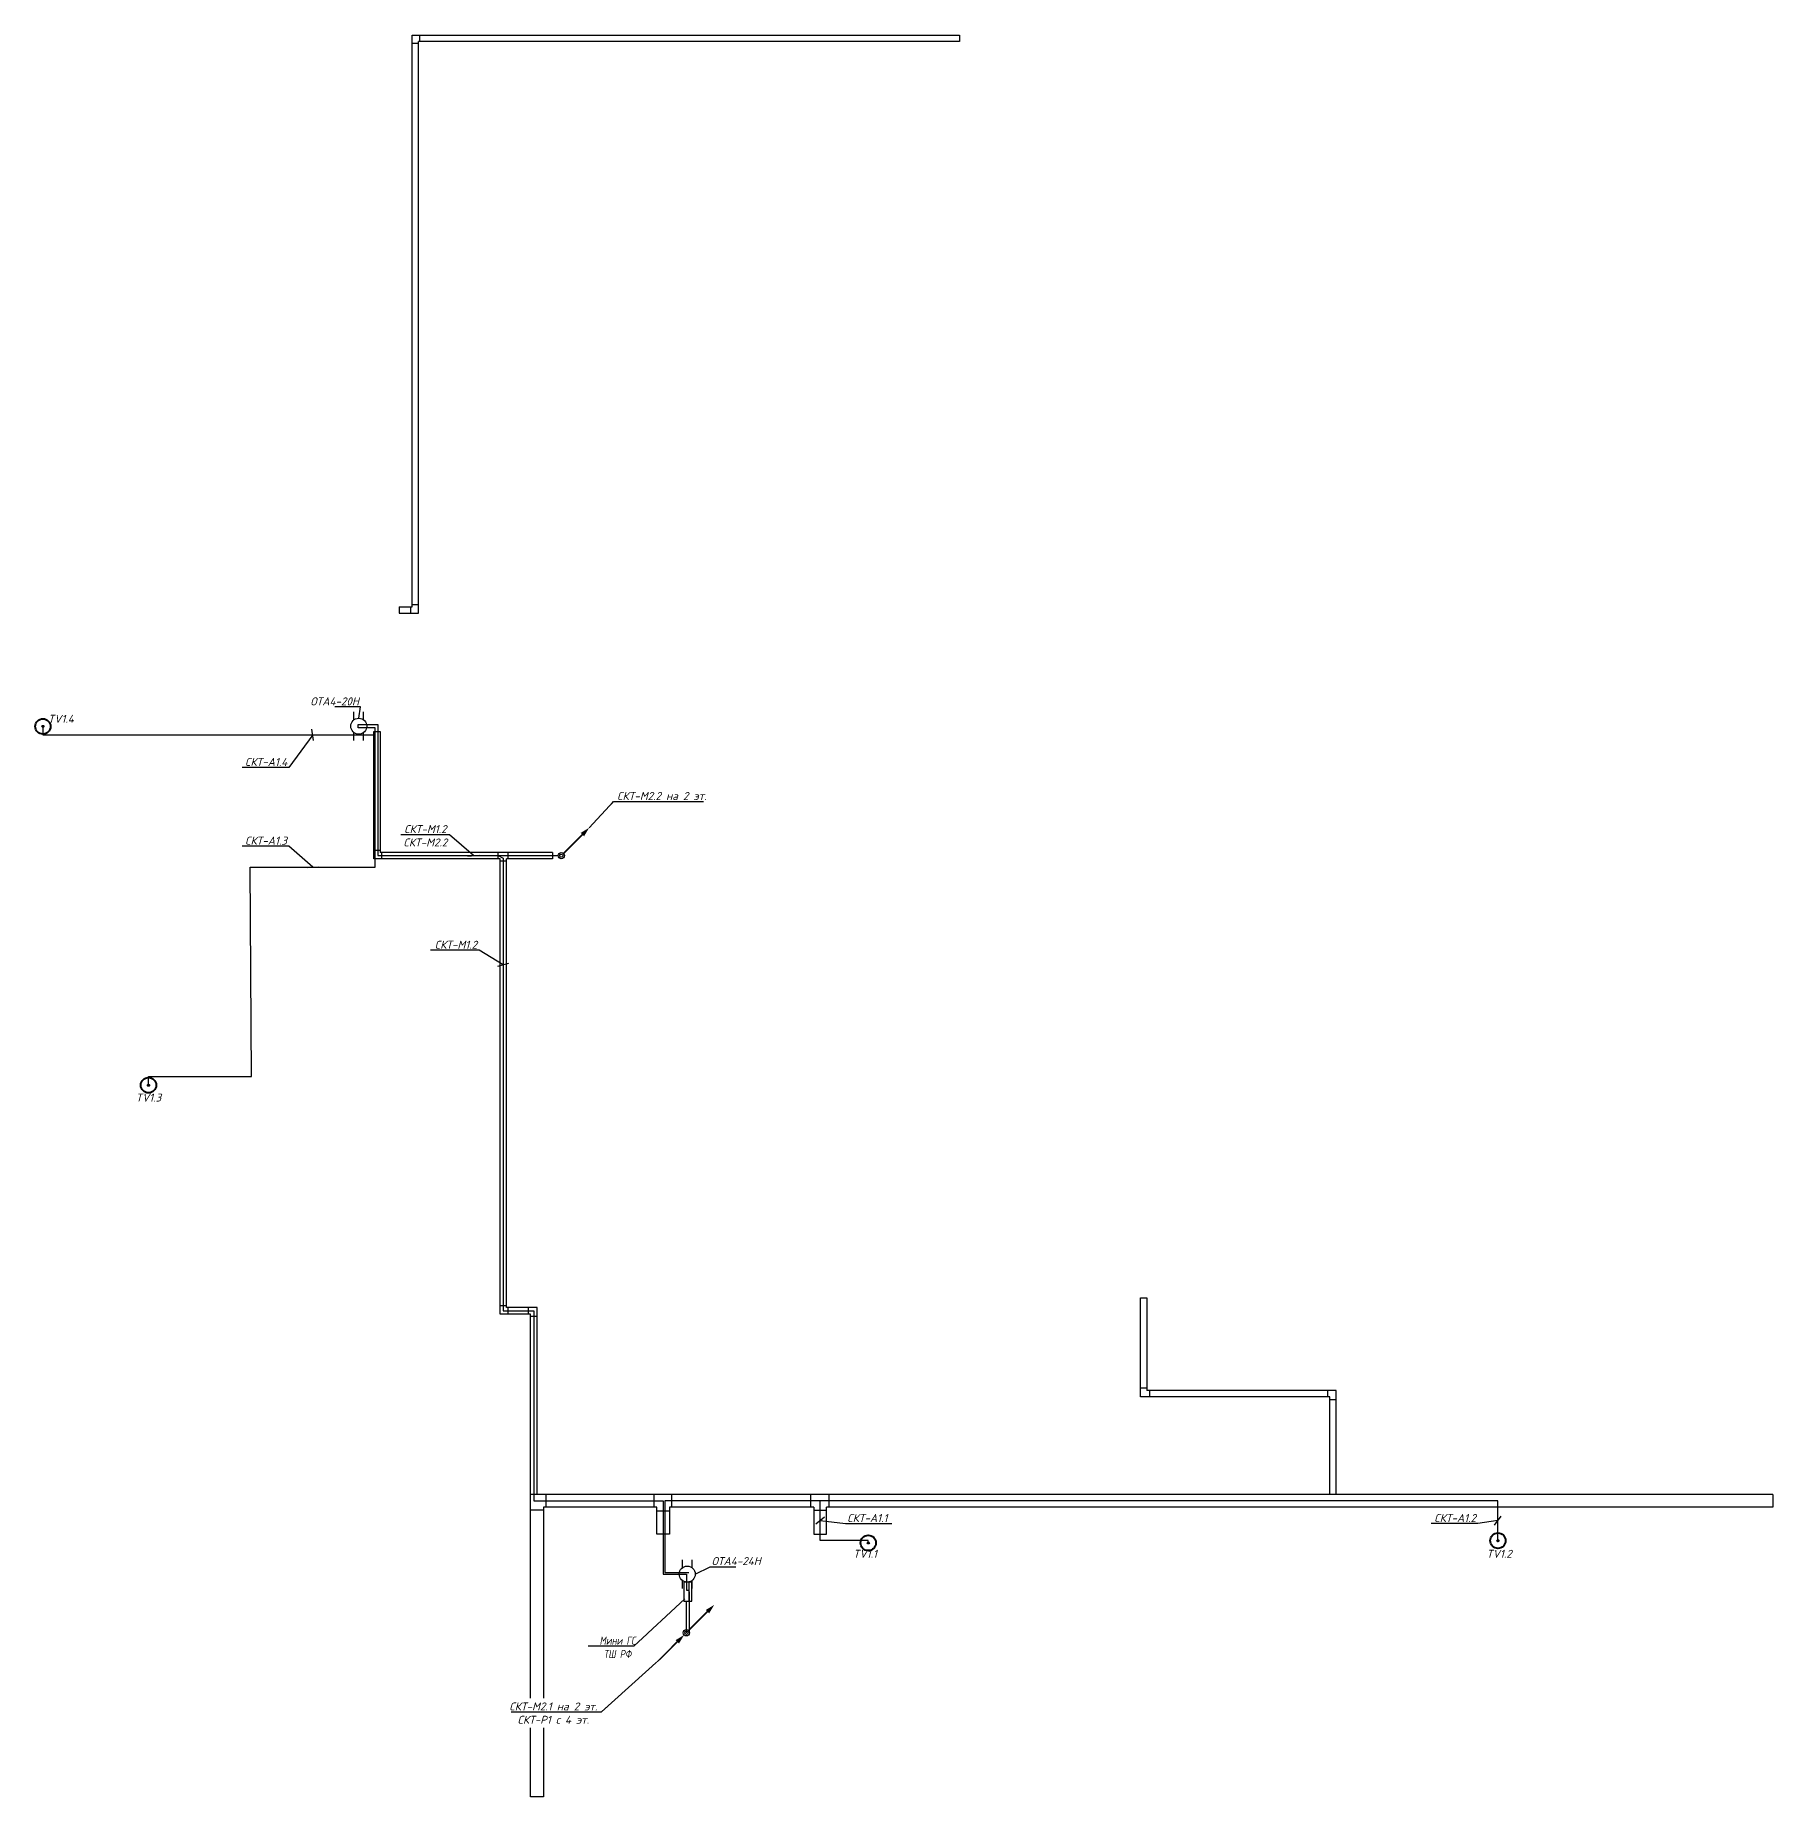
# Model space of a CAD drawing. Header units: millimetres. Extents: x 6978 to 1032874, y -121946 to 20667.
# Drawn here: x 301253 to 355555, y -120644 to -65611 of the extents above; entities that cross this region are included whole.
import ezdxf
from ezdxf import colors
from ezdxf.entities.mleader import LeaderData, LeaderLine
from ezdxf.math import Vec2, Vec3

# ---------------------------------------------------------------- set-up
doc = ezdxf.new("R2010")
doc.units = ezdxf.units.MM
doc.linetypes.add('$AUDIT_BAD_LTYPE2', pattern=[0, 0, 0])
for name, color, linetype, lineweight in [('РФ_Каб.Абонентский', 3, 'Continuous', 30), ('РФ_Каб.Магистраль', 1, 'Continuous', 30), ('РФ_Каб.Распределтельный', 4, 'Continuous', 30), ('РФ_ТШ', 8, 'Continuous', 30), ('СС Текст', 7, 'Continuous', 25), ('СС_СКК_Лоток', 54, 'Continuous', 30), ('ТВ. Абонентская', 3, 'Continuous', 30), ('Текст Радио', 7, 'Continuous', 20)]:
    doc.layers.add(name, color=color, linetype=linetype, lineweight=lineweight)
doc.layers.add('СКС_ТШ', color=7, linetype='Continuous')
doc.layers.add('СОУЭ_Оборуд.', color=7, linetype='Continuous')
doc.styles.add('ISOCPEUR', font='isocpeui.ttf', dxfattribs={"height": 2.5})

# ---------------------------------------------------------------- blocks, each defined once
blk = doc.blocks.new('*U261')
at = {"color": 0, "const_width": 0.5}
blk.add_lwpolyline([(0.71, 0.71), (6.59, 6.59)], dxfattribs=at)
at = {"color": 0}
blk.add_lwpolyline([(8.71, 8.71, 0, 1.5, 0), (6.59, 6.59, 2, 2, 0)], format="xyseb", dxfattribs=at)
for radius in [1, 0.5]:
    blk.add_circle((0, 0), radius, dxfattribs=at)
blk = doc.blocks.new('*U263')
at = {"color": 0}
blk.add_lwpolyline([(-0.71, -0.71, 0, 1.5, 0), (-2.83, -2.83, 2, 2, 0)], format="xyseb", dxfattribs=at)
at = {"color": 0, "const_width": 0.5}
blk.add_lwpolyline([(-8.5, -8.5), (-2.83, -2.83)], dxfattribs=at)
at = {"color": 0}
for radius in [1, 0.5]:
    blk.add_circle((0, 0), radius, dxfattribs=at)
blk = doc.blocks.new('1й этаж лоток')
at = {"layer": 'СС_СКК_Лоток', "color": 0}
for p, q in [((313033, -83464), (313033, -65611)), ((313033, -65611), (330140, -65611)), ((313233, -65872), (313033, -65872)), ((330140, -65811), (313233, -65811)), ((313233, -83664), (313233, -65811)), ((313276, -65811), (313276, -65611)), ((330140, -65611), (330140, -65811)), ((312624, -83464), (313033, -83464)), ((312624, -83464), (312624, -83664)), ((312983, -83464), (312983, -83664)), ((313033, -83397), (313233, -83397)), ((312624, -83664), (313233, -83664)), ((311832, -91342), (311832, -87368)), ((311832, -87368), (312032, -87368)), ((312032, -87368), (312032, -91142)), ((312032, -91084), (311832, -91084)), ((315779, -91342), (311832, -91342)), ((315731, -91142), (312032, -91142)), ((312070, -91142), (312070, -91342)), ((315722, -91342), (315722, -91142)), ((317414, -91142), (315731, -91142)), ((315779, -105563), (315779, -91342)), ((315979, -105363), (315979, -91342)), ((317414, -91342), (315979, -91342)), ((316029, -91342), (316029, -91142)), ((317414, -91142), (317414, -91342)), ((315779, -91401), (315979, -91401)), ((335795, -108153), (335795, -105058)), ((335795, -105058), (335995, -105058)), ((335995, -105058), (335995, -107953)), ((315979, -105307), (315779, -105307)), ((316736, -105563), (315779, -105563)), ((316936, -105363), (315979, -105363)), ((316027, -105363), (316027, -105563)), ((316673, -105563), (316673, -105363)), ((316736, -111200), (316736, -105563)), ((316736, -105630), (316936, -105630)), ((316936, -111200), (316936, -105363)), ((335995, -107878), (335795, -107878)), ((341714, -108153), (335795, -108153)), ((341914, -107953), (335995, -107953)), ((336081, -107953), (336081, -108153)), ((341646, -108153), (341646, -107953)), ((341714, -111200), (341714, -108153)), ((341714, -108236), (341914, -108236)), ((341914, -111200), (341914, -107953)), ((316736, -120644), (316736, -111200)), ((355555, -111200), (316736, -111200)), ((317136, -111695), (316736, -111695)), ((320675, -111600), (317136, -111600)), ((317136, -111600), (317136, -120644)), ((317218, -111600), (317218, -111200)), ((320592, -111600), (320592, -111200)), ((320675, -112442), (320675, -111600)), ((320675, -111709), (321075, -111709)), ((325583, -111600), (321075, -111600)), ((321075, -111600), (321075, -112442)), ((321152, -111600), (321152, -111200)), ((325491, -111600), (325491, -111200)), ((325583, -111600), (325583, -112443)), ((325583, -111695), (325983, -111695)), ((355555, -111600), (325983, -111600)), ((325983, -112443), (325983, -111600)), ((326064, -111600), (326064, -111200)), ((355555, -111200), (355555, -111600)), ((321075, -112442), (320675, -112442)), ((325583, -112443), (325983, -112443)), ((317136, -120644), (316736, -120644))]:
    blk.add_line(p, q, dxfattribs=at)
blk = doc.blocks.new('*U259')
at = {"color": 0, "lineweight": 30}
blk.add_lwpolyline([(600, 0), (600, 250), (0, 250), (0, 0)], close=True, dxfattribs=at)
blk.add_lwpolyline([(600, 100), (0, 100)], dxfattribs=at)
blk = doc.blocks.new('_None')
blk = doc.blocks.new('_Oblique')
at = {"color": 0, "linetype": 'ByBlock', "lineweight": -2}
blk.add_line((-0.5, -0.5), (0.5, 0.5), dxfattribs=at)
blk = doc.blocks.new('A$C13B90458')
at = {"lineweight": 40}
for radius in [200, 18.8]:
    blk.add_circle((0, 0), radius, dxfattribs=at)
blk = doc.blocks.new('*U276')
at = {"color": 0, "lineweight": 30}
for p, q in [((-150, 200), (-150, 450)), ((150, 200), (150, 450)), ((-150, -450), (-150, -200)), ((150, -450), (150, -200))]:
    blk.add_line(p, q, dxfattribs=at)
at = {"color": 0, "linetype": '$AUDIT_BAD_LTYPE2', "lineweight": 30}
blk.add_circle((0, 0), 250, dxfattribs=at)

msp = doc.modelspace()

# ---------------------------------------------------------------- linework, layer by layer
at = {"layer": 'РФ_Каб.Абонентский'}
for points in [[(301493, -87205), (301493, -87468), (311882, -87468), (311882, -87248), (311345, -87248), (311345, -87148)], [(304793, -98414), (304793, -98137), (308011, -98137), (307969, -91603), (311882, -91603), (311882, -87248), (311345, -87248), (311345, -87148)], [(346965, -112643), (346965, -111400), (320925, -111400), (320925, -113638), (321676, -113638)], [(327288, -112714), (327288, -112633), (325783, -112633), (325783, -111400), (320925, -111400), (320925, -113638), (321676, -113638)]]:
    msp.add_lwpolyline(points, dxfattribs=at)
at = {"layer": 'РФ_Каб.Магистраль'}
for points in [[(311345, -87148), (311957, -87148), (311957, -91242), (315722, -91242), (315879, -91322), (315879, -105463), (316836, -105463), (316836, -111400), (320875, -111400), (320875, -113688), (321602, -113688)], [(311345, -87148), (311957, -87148), (311957, -91242), (317565, -91242)], [(321602, -115521), (321602, -114538)]]:
    msp.add_lwpolyline(points, dxfattribs=at)
at = {"layer": 'РФ_Каб.Распределтельный'}
msp.add_lwpolyline([(321702, -115521), (321702, -114238)], dxfattribs=at)

# ---------------------------------------------------------------- block references
at = {"layer": 'РФ_ТШ', "color": 6, "lineweight": 30, "rotation": 89.99999999999999}
msp.add_blockref('*U259', (321776, -114538), dxfattribs=at)
at = {"layer": 'СС Текст', "color": 3}
for p in [(311364, -87197), (321631, -113688)]:
    msp.add_blockref('*U276', p, dxfattribs=at)
at = {"layer": 'СС_СКК_Лоток'}
msp.add_blockref('1й этаж лоток', (0, 0), dxfattribs=at)
at = {"layer": 'СС_СКК_Лоток', "xscale": 100, "yscale": 100, "zscale": 100}
for name, p in [('*U261', (317695, -91242)), ('*U261', (321602, -115521)), ('*U263', (321602, -115521))]:
    msp.add_blockref(name, p, dxfattribs=at)
at = {"layer": 'ТВ. Абонентская', "lineweight": 30, "ltscale": 5, "xscale": 1.2, "yscale": 1.2, "zscale": 1.2}
for p in [(301493, -87205), (304793, -98414), (327288, -112714), (346965, -112643)]:
    msp.add_blockref('A$C13B90458', p, dxfattribs=at)

# ---------------------------------------------------------------- texts
at = {"layer": 'СОУЭ_Оборуд.', "char_height": 250, "width": 594.04, "attachment_point": 5, "style": 'ISOCPEUR'}
for s, insert in [('TV1.4', (302054, -86967)), ('TV1.3', (304793, -98800)), ('TV1.1', (327187, -113054)), ('TV1.2', (347002, -113054))]:
    msp.add_mtext(s, dxfattribs=dict(at, insert=insert))

# ---------------------------------------------------------------- leaders
at = {"layer": 'СКС_ТШ', "color": 7}
ml = msp.add_multileader_mtext('Standard', dxfattribs=at)
ml.set_content('ОТА4-20Н', color=7, style='ISOCPEUR')
ml.set_leader_properties()
ml.set_arrow_properties(name='NONE')
ml.build(insert=Vec2(0, 0))
ml.multileader.update_dxf_attribs({"has_dogleg": 0, "text_left_attachment_type": 6, "text_right_attachment_type": 6, "dogleg_length": 100, "arrow_head_size": 250})
ctx = ml.context
ctx.base_point, ctx.char_height, ctx.arrow_head_size, ctx.landing_gap_size, ctx.plane_origin = Vec3(309805, -86597), 250, 250, 0, Vec3(317901, -88480)
ctx.left_attachment, ctx.right_attachment, ctx.text_align_type = 6, 6, 1
notes = []
notes.append((ctx, [(0, (1, 1, 0), (311520, -86597), (-1, 0), 100, [(0, [(311364, -86947)], 0, [])])]))
ctx.mtext.insert, ctx.mtext.width, ctx.mtext.alignment, ctx.mtext.flow_direction = Vec3(310612, -86297), 794.27, 2, 5
ml = msp.add_multileader_mtext('Standard', dxfattribs=at)
ml.set_content('ОТА4-24Н', color=7, style='ISOCPEUR')
ml.set_leader_properties()
ml.set_arrow_properties(name='NONE')
ml.build(insert=Vec2(0, 0))
ml.multileader.update_dxf_attribs({"has_dogleg": 0, "text_left_attachment_type": 6, "text_right_attachment_type": 6, "dogleg_length": 100, "arrow_head_size": 250})
ctx = ml.context
ctx.base_point, ctx.char_height, ctx.arrow_head_size, ctx.landing_gap_size, ctx.plane_origin = Vec3(322349, -113457), 250, 250, 0, Vec3(330454, -115340)
ctx.left_attachment, ctx.right_attachment, ctx.text_align_type = 6, 6, 1
notes.append((ctx, [(1, (1, 1, 0), (322249, -113457), (1, 0), 100, [(0, [(321881, -113688)], 0, [])])]))
ctx.mtext.insert, ctx.mtext.width, ctx.mtext.alignment, ctx.mtext.flow_direction = Vec3(323161, -113157), 794.27, 2, 5
at = {"layer": 'СС Текст', "color": 7, "lineweight": 0}
ml = msp.add_multileader_mtext('Standard', dxfattribs=at)
ml.set_content('{\\C256;СКТ-А1.4}', color=7, style='ISOCPEUR')
ml.set_leader_properties()
ml.set_arrow_properties(name='OBLIQUE')
ml.build(insert=Vec2(0, 0))
ml.multileader.update_dxf_attribs({"has_dogleg": 0, "text_left_attachment_type": 6, "text_right_attachment_type": 6, "dogleg_length": 100, "arrow_head_size": 250})
ctx = ml.context
ctx.base_point, ctx.char_height, ctx.arrow_head_size, ctx.landing_gap_size, ctx.plane_origin = Vec3(307767, -88489), 250, 250, 0, Vec3(320915, -91872)
ctx.left_attachment, ctx.right_attachment, ctx.text_align_type = 6, 6, 1
notes.append((ctx, [(0, (1, 1, 0), (309277, -88489), (-1, 0), 100, [(0, [(309926, -87468)], 0, [])])]))
ctx.mtext.insert, ctx.mtext.width, ctx.mtext.alignment, ctx.mtext.flow_direction = Vec3(308472, -88189), 1991.2, 2, 5
ml = msp.add_multileader_mtext('Standard', dxfattribs=at)
ml.set_content('{\\C256;СКТ-А1.3}', color=7, style='ISOCPEUR')
ml.set_leader_properties()
ml.set_arrow_properties(name='OBLIQUE')
ml.build(insert=Vec2(0, 0))
ml.multileader.update_dxf_attribs({"has_dogleg": 0, "text_left_attachment_type": 6, "text_right_attachment_type": 6, "dogleg_length": 100, "arrow_head_size": 250})
ctx = ml.context
ctx.base_point, ctx.char_height, ctx.arrow_head_size, ctx.landing_gap_size, ctx.plane_origin = Vec3(307758, -90948), 250, 250, 0, Vec3(320915, -94331)
ctx.left_attachment, ctx.right_attachment, ctx.text_align_type = 6, 6, 1
notes.append((ctx, [(0, (1, 1, 0), (309277, -90948), (-1, 0), 100, [(0, [(309926, -91603)], 0, [])])]))
ctx.mtext.insert, ctx.mtext.width, ctx.mtext.alignment, ctx.mtext.flow_direction = Vec3(308468, -90648), 1991.2, 2, 5
ml = msp.add_multileader_mtext('Standard', dxfattribs=at)
ml.set_content('{\\C256;СКТ-М1.2\\PСКТ-М2.2}', color=7, style='ISOCPEUR')
ml.set_leader_properties()
ml.set_arrow_properties(name='OBLIQUE')
ml.build(insert=Vec2(0, 0))
ml.multileader.update_dxf_attribs({"has_dogleg": 0, "text_left_attachment_type": 6, "text_right_attachment_type": 6, "dogleg_length": 100, "arrow_head_size": 250})
ctx = ml.context
ctx.base_point, ctx.char_height, ctx.arrow_head_size, ctx.landing_gap_size, ctx.plane_origin = Vec3(312692, -90588), 250, 250, 0, Vec3(325938, -93971)
ctx.left_attachment, ctx.right_attachment, ctx.text_align_type = 6, 6, 1
notes.append((ctx, [(0, (1, 1, 0), (314301, -90588), (-1, 0), 100, [(0, [(314949, -91242)], 0, [])])]))
ctx.mtext.insert, ctx.mtext.width, ctx.mtext.alignment, ctx.mtext.flow_direction = Vec3(313447, -90288), 1991.2, 2, 5
ml = msp.add_multileader_mtext('Standard', dxfattribs=at)
ml.set_content('{\\C256;СКТ-М1.2}', color=7, style='ISOCPEUR')
ml.set_leader_properties()
ml.set_arrow_properties(name='OBLIQUE')
ml.build(insert=Vec2(0, 0))
ml.multileader.update_dxf_attribs({"has_dogleg": 0, "text_left_attachment_type": 6, "text_right_attachment_type": 6, "dogleg_length": 100, "arrow_head_size": 250})
ctx = ml.context
ctx.base_point, ctx.char_height, ctx.arrow_head_size, ctx.landing_gap_size, ctx.plane_origin = Vec3(313674, -94200), 250, 250, 0, Vec3(326868, -97337)
ctx.left_attachment, ctx.right_attachment, ctx.text_align_type = 6, 6, 1
notes.append((ctx, [(0, (1, 1, 0), (315231, -94200), (-1, 0), 100, [(0, [(315879, -94648)], 0, [])])]))
ctx.mtext.insert, ctx.mtext.width, ctx.mtext.alignment, ctx.mtext.flow_direction = Vec3(314402, -93900), 1991.2, 2, 5
ml = msp.add_multileader_mtext('Standard', dxfattribs=at)
ml.set_content('{\\C256;СКТ-А1.1}', color=7, style='ISOCPEUR')
ml.set_leader_properties()
ml.set_arrow_properties(name='OBLIQUE')
ml.build(insert=Vec2(0, 0))
ml.multileader.update_dxf_attribs({"has_dogleg": 0, "text_left_attachment_type": 6, "text_right_attachment_type": 6, "dogleg_length": 100, "arrow_head_size": 250})
ctx = ml.context
ctx.base_point, ctx.char_height, ctx.arrow_head_size, ctx.landing_gap_size, ctx.plane_origin = Vec3(326571, -112111), 250, 250, 0, Vec3(339496, -115494)
ctx.left_attachment, ctx.right_attachment, ctx.text_align_type = 6, 6, 1
notes.append((ctx, [(1, (1, 1, 0), (326471, -112111), (1, 0), 100, [(0, [(325783, -112016)], 0, [])])]))
ctx.mtext.insert, ctx.mtext.width, ctx.mtext.alignment, ctx.mtext.flow_direction = Vec3(327261, -111811), 1991.2, 2, 5
ml = msp.add_multileader_mtext('Standard', dxfattribs=at)
ml.set_content('{\\C256;СКТ-А1.2}', color=7, style='ISOCPEUR')
ml.set_leader_properties()
ml.set_arrow_properties(name='OBLIQUE')
ml.build(insert=Vec2(0, 0))
ml.multileader.update_dxf_attribs({"has_dogleg": 0, "text_left_attachment_type": 6, "text_right_attachment_type": 6, "dogleg_length": 100, "arrow_head_size": 250})
ctx = ml.context
ctx.base_point, ctx.char_height, ctx.arrow_head_size, ctx.landing_gap_size, ctx.plane_origin = Vec3(344920, -112111), 250, 250, 0, Vec3(360678, -115494)
ctx.left_attachment, ctx.right_attachment, ctx.text_align_type = 6, 6, 1
notes.append((ctx, [(0, (1, 1, 0), (346440, -112111), (-1, 0), 100, [(0, [(346965, -112016)], 0, [])])]))
ctx.mtext.insert, ctx.mtext.width, ctx.mtext.alignment, ctx.mtext.flow_direction = Vec3(345630, -111811), 1991.2, 2, 5
for ctx, leaders in notes:
    for number, flags, end, landing, length, lines in leaders:
        leader = LeaderData()
        leader.index, (leader.has_last_leader_line, leader.has_dogleg_vector, leader.attachment_direction) = number, flags
        leader.last_leader_point, leader.dogleg_vector, leader.dogleg_length = Vec3(end), Vec3(landing), length
        for number, points, colour, breaks in lines:
            line = LeaderLine()
            line.index, line.vertices, line.color, line.breaks = number, Vec3.list(points), colors.encode_raw_color(colour), breaks
            leader.lines.append(line)
        ctx.leaders.append(leader)

# ---------------------------------------------------------------- next in the draw order: leaders
ml = msp.add_multileader_mtext('Standard', dxfattribs=at)
ml.set_content('{\\fISOCPEUR|b0|i0|c204|p34;\\Q10;\\W0.8;\\C256;Мини ГС\\PТШ РФ}', color=7, style='ISOCPEUR')
ml.set_leader_properties()
ml.set_arrow_properties(name='NONE')
ml.build(insert=Vec2(0, 0))
ml.multileader.update_dxf_attribs({"has_dogleg": 0, "text_left_attachment_type": 6, "text_right_attachment_type": 6, "dogleg_length": 100, "arrow_head_size": 250})
ctx = ml.context
ctx.base_point, ctx.char_height, ctx.arrow_head_size, ctx.landing_gap_size, ctx.plane_origin = Vec3(318952, -115941), 250, 250, 0, Vec3(326938, -117349)
ctx.left_attachment, ctx.right_attachment, ctx.text_align_type = 6, 6, 1
notes = []
notes.append((ctx, [(0, (1, 1, 0), (320056, -115941), (-1, 0), 100, [(0, [(321553, -114459)], 0, [])])]))
ctx.mtext.insert, ctx.mtext.width, ctx.mtext.defined_height, ctx.mtext.alignment, ctx.mtext.flow_direction = Vec3(319454, -115641), 2304.77, 791, 2, 5
ctx.mtext.has_bg_fill, ctx.mtext.bg_color, ctx.mtext.bg_scale_factor, ctx.mtext.bg_transparency, ctx.mtext.use_window_bg_color = 1, -1027028792, 1.5, 0, 1
at = {"layer": 'Текст Радио', "color": 7, "lineweight": 0}
ml = msp.add_multileader_mtext('Standard', dxfattribs=at)
ml.set_content('{\\C256;СКТ-М2.2} на 2 эт.', color=7, style='ISOCPEUR')
ml.set_leader_properties()
ml.set_arrow_properties(name='NONE')
ml.build(insert=Vec2(0, 0))
ml.multileader.update_dxf_attribs({"has_dogleg": 0, "text_left_attachment_type": 6, "text_right_attachment_type": 6, "dogleg_length": 100, "arrow_head_size": 250})
ctx = ml.context
ctx.base_point, ctx.char_height, ctx.arrow_head_size, ctx.landing_gap_size, ctx.plane_origin = Vec3(319325, -89553), 250, 250, 0, Vec3(329403, -90456)
ctx.left_attachment, ctx.right_attachment, ctx.text_align_type = 6, 6, 1
notes.append((ctx, [(1, (1, 1, 0), (319225, -89553), (1, 0), 100, [(0, [(318565, -90372)], 0, [])])]))
ctx.mtext.insert, ctx.mtext.width, ctx.mtext.alignment, ctx.mtext.flow_direction = Vec3(320837, -89253), 3045.23, 2, 5
ctx.mtext.has_bg_fill, ctx.mtext.bg_color, ctx.mtext.bg_scale_factor, ctx.mtext.bg_transparency, ctx.mtext.use_window_bg_color = 1, -1027028792, 1.5, 0, 1
for ctx, leaders in notes:
    for number, flags, end, landing, length, lines in leaders:
        leader = LeaderData()
        leader.index, (leader.has_last_leader_line, leader.has_dogleg_vector, leader.attachment_direction) = number, flags
        leader.last_leader_point, leader.dogleg_vector, leader.dogleg_length = Vec3(end), Vec3(landing), length
        for number, points, colour, breaks in lines:
            line = LeaderLine()
            line.index, line.vertices, line.color, line.breaks = number, Vec3.list(points), colors.encode_raw_color(colour), breaks
            leader.lines.append(line)
        ctx.leaders.append(leader)

# ---------------------------------------------------------------- next in the draw order: linework, layer by layer
at = {"layer": 'РФ_Каб.Магистраль'}
msp.add_lwpolyline([(321602, -113688), (321602, -114188), (321676, -114188)], dxfattribs=at)

# ---------------------------------------------------------------- next in the draw order: leaders
at = {"layer": 'Текст Радио', "color": 7, "lineweight": 0}
ml = msp.add_multileader_mtext('Standard', dxfattribs=at)
ml.set_content('{\\C256;СКТ-М2.1} на 2 эт.\\P{\\C256;СКТ-P1} с 4 эт.', color=7, style='ISOCPEUR')
ml.set_leader_properties()
ml.set_arrow_properties(name='NONE')
ml.build(insert=Vec2(0, 0))
ml.multileader.update_dxf_attribs({"has_dogleg": 0, "text_left_attachment_type": 6, "text_right_attachment_type": 6, "dogleg_length": 100, "arrow_head_size": 250})
ctx = ml.context
ctx.base_point, ctx.char_height, ctx.arrow_head_size, ctx.landing_gap_size, ctx.plane_origin = Vec3(315953, -117998), 250, 250, 0, Vec3(326466, -119552)
ctx.left_attachment, ctx.right_attachment, ctx.text_align_type = 6, 6, 1
notes = []
notes.append((ctx, [(0, (1, 1, 0), (319038, -117998), (-1, 0), 100, [(0, [(320752, -116371)], 0, [])])]))
ctx.mtext.insert, ctx.mtext.width, ctx.mtext.alignment, ctx.mtext.flow_direction = Vec3(317445, -117698), 3045.23, 2, 5
ctx.mtext.has_bg_fill, ctx.mtext.bg_color, ctx.mtext.bg_scale_factor, ctx.mtext.bg_transparency, ctx.mtext.use_window_bg_color = 1, -1027028792, 1.5, 0, 1
for ctx, leaders in notes:
    for number, flags, end, landing, length, lines in leaders:
        leader = LeaderData()
        leader.index, (leader.has_last_leader_line, leader.has_dogleg_vector, leader.attachment_direction) = number, flags
        leader.last_leader_point, leader.dogleg_vector, leader.dogleg_length = Vec3(end), Vec3(landing), length
        for number, points, colour, breaks in lines:
            line = LeaderLine()
            line.index, line.vertices, line.color, line.breaks = number, Vec3.list(points), colors.encode_raw_color(colour), breaks
            leader.lines.append(line)
        ctx.leaders.append(leader)

doc.saveas('drawing.dxf')
